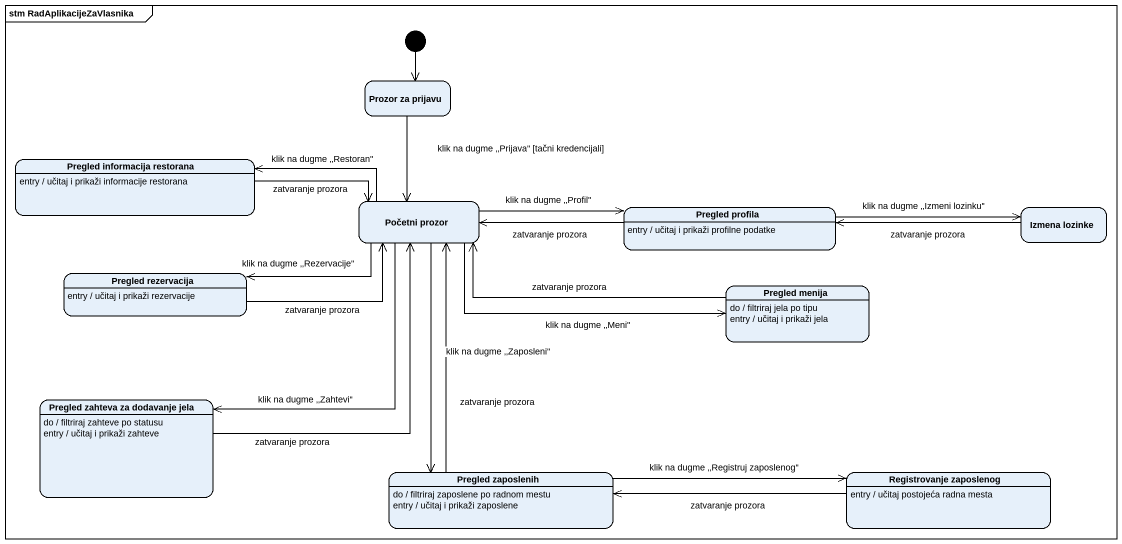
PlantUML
@startuml
mainframe stm RadAplikacijeZaVlasnika
hide empty description
state "Prozor za prijavu" as Prozor_za_prijavu
state "Pregled informacija restorana" as Pregled_informacija
Pregled_informacija : entry / učitaj i prikaži informacije restorana
state "Početni prozor" as Početni_prozor
state "Pregled profila" as Pregled_profila
Pregled_profila : entry / učitaj i prikaži profilne podatke
state "Izmena lozinke" as Izmena_lozinke
state "Pregled rezervacija" as Pregled_rezervacija
Pregled_rezervacija : entry / učitaj i prikaži rezervacije
state "Pregled menija" as Pregled_menija
Pregled_menija : do / filtriraj jela po tipu
Pregled_menija : entry / učitaj i prikaži jela
state "Pregled zahteva za dodavanje jela" as Pregled_zahteva_za
Pregled_zahteva_za : do / filtriraj zahteve po statusu
Pregled_zahteva_za : entry / učitaj i prikaži zahteve
state "Pregled zaposlenih" as Pregled_zaposlenih
Pregled_zaposlenih : do / filtriraj zaposlene po radnom mestu
Pregled_zaposlenih : entry / učitaj i prikaži zaposlene
state "Registrovanje zaposlenog" as Registrovanje_zaposlenog
Registrovanje_zaposlenog : entry / učitaj postojeća radna mesta
[*] --> Prozor_za_prijavu
Prozor_za_prijavu --> Početni_prozor : klik na dugme ‚‚Prijava'' [tačni kredencijali]
Pregled_informacija -right-> Početni_prozor : zatvaranje prozora
Početni_prozor -left-> Pregled_informacija : klik na dugme ‚‚Restoran''
Početni_prozor -right-> Pregled_profila : klik na dugme ‚‚Profil''
Početni_prozor -left-> Pregled_rezervacija : klik na dugme ‚‚Rezervacije''
Početni_prozor -right-> Pregled_menija : klik na dugme ‚‚Meni''
Početni_prozor --> Pregled_zahteva_za : klik na dugme ‚‚Zahtevi''
Početni_prozor --> Pregled_zaposlenih : klik na dugme ‚‚Zaposleni''
Pregled_profila -left-> Početni_prozor : zatvaranje prozora
Pregled_profila -right-> Izmena_lozinke : klik na dugme ‚‚Izmeni lozinku''
Izmena_lozinke -left-> Pregled_profila : zatvaranje prozora
Pregled_rezervacija -right-> Početni_prozor : zatvaranje prozora
Pregled_menija -left-> Početni_prozor : zatvaranje prozora
Pregled_zahteva_za -up-> Početni_prozor : zatvaranje prozora
Pregled_zaposlenih -up-> Početni_prozor : zatvaranje prozora
Pregled_zaposlenih -right-> Registrovanje_zaposlenog : klik na dugme ‚‚Registruj zaposlenog''
Registrovanje_zaposlenog -left-> Pregled_zaposlenih : zatvaranje prozora
@enduml
